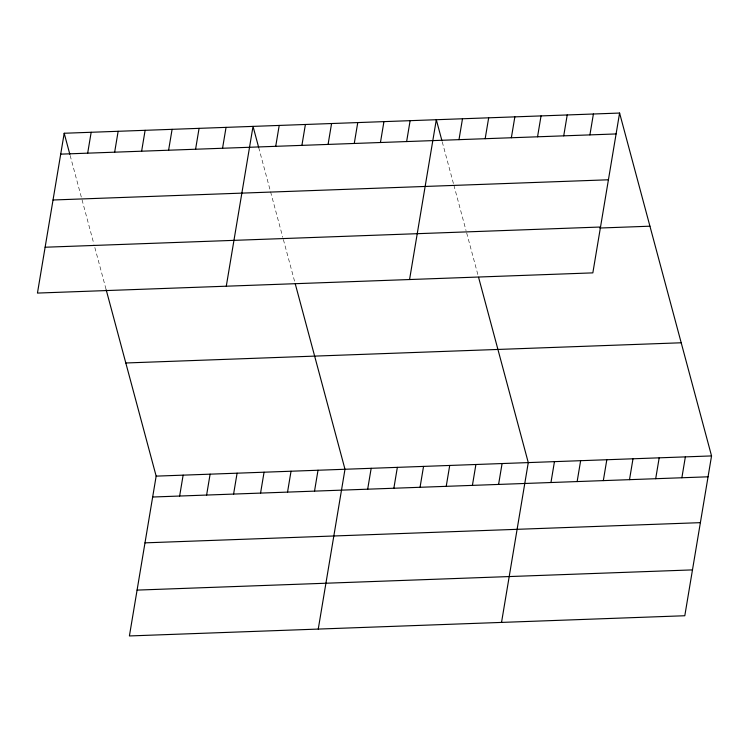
<?xml version="1.0" encoding="UTF-8"?>
<svg xmlns="http://www.w3.org/2000/svg" width="749" height="749" viewBox="0 0 749 749"><rect width="100%" height="100%" fill="white"/><g stroke="black" fill="none" stroke-linecap="round" stroke-linejoin="round"><path stroke-width="0.56" stroke-dasharray="3.75 2.81" d="M442.256 141.907L453.566 184.057M453.866 185.172L466.056 230.655M466.655 232.864L477.974 275.061M258.677 147.469L270.286 190.723M270.586 191.838L282.785 237.321M283.375 239.54L294.994 282.832M70.144 155.446L93.943 244.183M94.842 247.516L106.152 289.704"/><path stroke-width="1.12" d="M64.199 133.256L37.45 293.074L592.843 272.87L619.592 113.052L64.199 133.256L69.844 154.331M87.68 153.161L91.172 132.273M114.653 152.178L118.145 131.3M141.627 151.195L145.119 130.317M168.6 150.221L172.101 129.334M195.583 149.238L199.075 128.351M106.152 289.704L156.157 476.13L129.408 635.948L684.801 615.744L711.55 455.926L619.592 113.052M222.556 148.255L226.048 127.367M179.638 496.035L183.131 475.147M226.282 286.202L253.031 126.384L258.677 147.469M206.612 495.052L210.113 474.164M275.716 146.317L279.208 125.439M233.594 494.068L237.087 473.181M301.903 145.372L305.395 124.484M260.568 493.085L264.06 472.207M328.081 144.417L331.573 123.529M287.541 492.102L291.033 471.224M354.268 143.462L357.76 122.583M314.524 491.129L318.016 470.241M380.445 142.507L383.937 121.628M318.25 629.076L344.989 469.258L295.284 283.946M406.632 141.561L410.124 120.673M367.675 489.191L371.176 468.303M409.563 279.536L436.311 119.718L441.957 140.793M393.862 488.236L397.354 467.357M458.997 139.651L462.489 118.773M420.049 487.29L423.541 466.402M485.174 138.696L488.676 117.818M446.226 486.335L449.718 465.447M511.361 137.75L514.853 116.863M472.413 485.38L475.905 464.492M537.548 136.795L541.04 115.908M498.591 484.425L502.083 463.547M563.725 135.841L567.218 114.962M501.53 622.41L528.27 462.592L478.564 277.28M589.912 134.886L593.405 114.007M550.955 482.525L554.457 461.637M577.142 481.57L580.634 460.691M603.319 480.615L606.821 459.736M629.506 479.669L632.999 458.781M655.693 478.714L659.186 457.826M681.871 477.759L685.363 456.881M60.697 154.144L616.09 133.94M53.029 199.992L608.422 179.788M45.118 247.226L600.52 227.022M599.846 228.024L649.935 226.198M125.813 362.984L681.206 342.78M156.157 476.13L711.55 455.926M152.665 497.018L708.058 476.804M144.988 542.856L700.381 522.652M137.086 590.1L692.479 569.895"/></g></svg>
